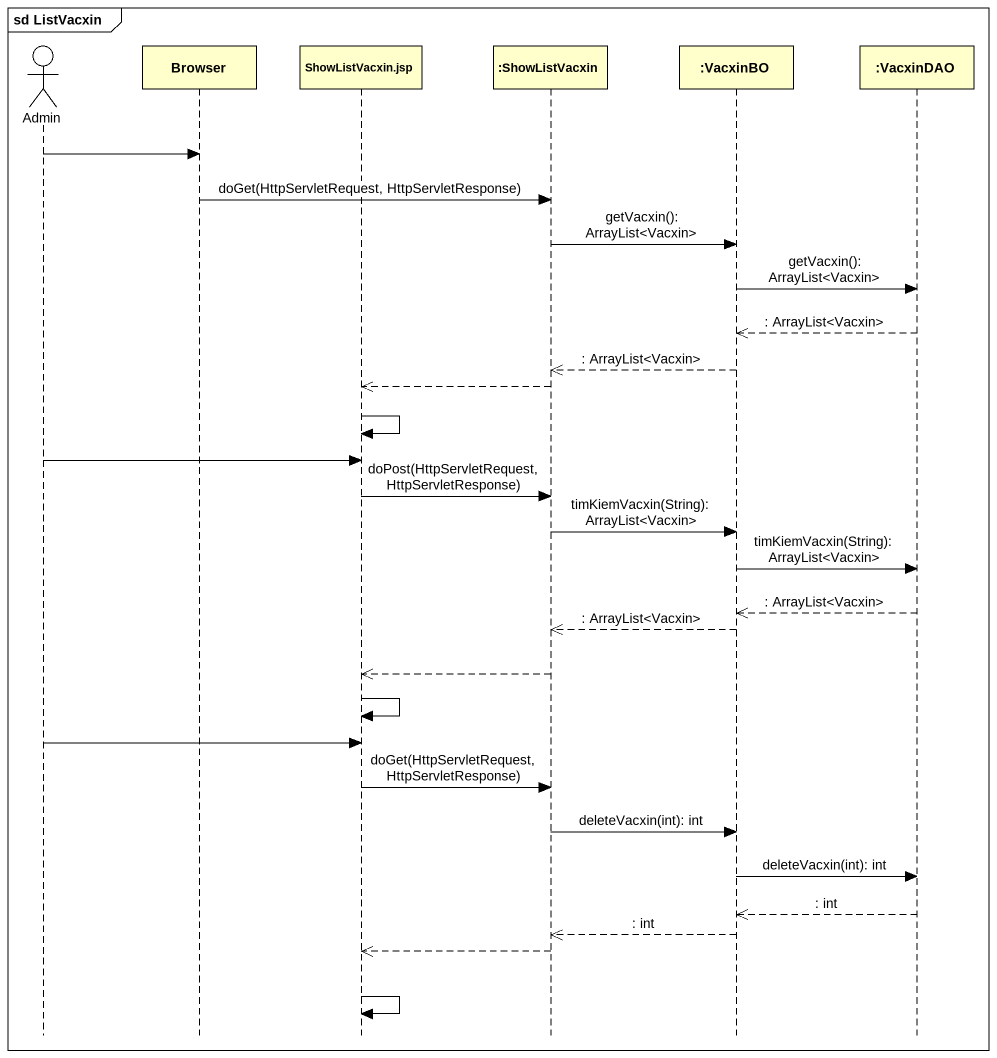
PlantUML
@startuml
mainframe sd ListVacxin
hide footbox
actor Admin
participant Browser
participant "ShowListVacxin.jsp" as ShowListVacxin_jsp
participant ":ShowListVacxin" as ShowListVacxin
participant ":VacxinBO" as VacxinBO
participant ":VacxinDAO" as VacxinDAO

Admin -> Browser
Browser -> ShowListVacxin : doGet(HttpServletRequest, HttpServletResponse)
ShowListVacxin -> VacxinBO : getVacxin(): ArrayList<Vacxin>
VacxinBO -> VacxinDAO : getVacxin(): ArrayList<Vacxin>
VacxinDAO -->> VacxinBO : : ArrayList<Vacxin>
VacxinBO -->> ShowListVacxin : : ArrayList<Vacxin>
ShowListVacxin -->> ShowListVacxin_jsp
ShowListVacxin_jsp -> ShowListVacxin_jsp
Admin -> ShowListVacxin_jsp
ShowListVacxin_jsp -> ShowListVacxin : doPost(HttpServletRequest, HttpServletResponse)
ShowListVacxin -> VacxinBO : timKiemVacxin(String): ArrayList<Vacxin>
VacxinBO -> VacxinDAO : timKiemVacxin(String): ArrayList<Vacxin>
VacxinDAO -->> VacxinBO : : ArrayList<Vacxin>
VacxinBO -->> ShowListVacxin : : ArrayList<Vacxin>
ShowListVacxin -->> ShowListVacxin_jsp
ShowListVacxin_jsp -> ShowListVacxin_jsp
Admin -> ShowListVacxin_jsp
ShowListVacxin_jsp -> ShowListVacxin : doGet(HttpServletRequest, HttpServletResponse)
ShowListVacxin -> VacxinBO : deleteVacxin(int): int
VacxinBO -> VacxinDAO : deleteVacxin(int): int
VacxinDAO -->> VacxinBO : : int
VacxinBO -->> ShowListVacxin : : int
ShowListVacxin -->> ShowListVacxin_jsp
ShowListVacxin_jsp -> ShowListVacxin_jsp
@enduml
